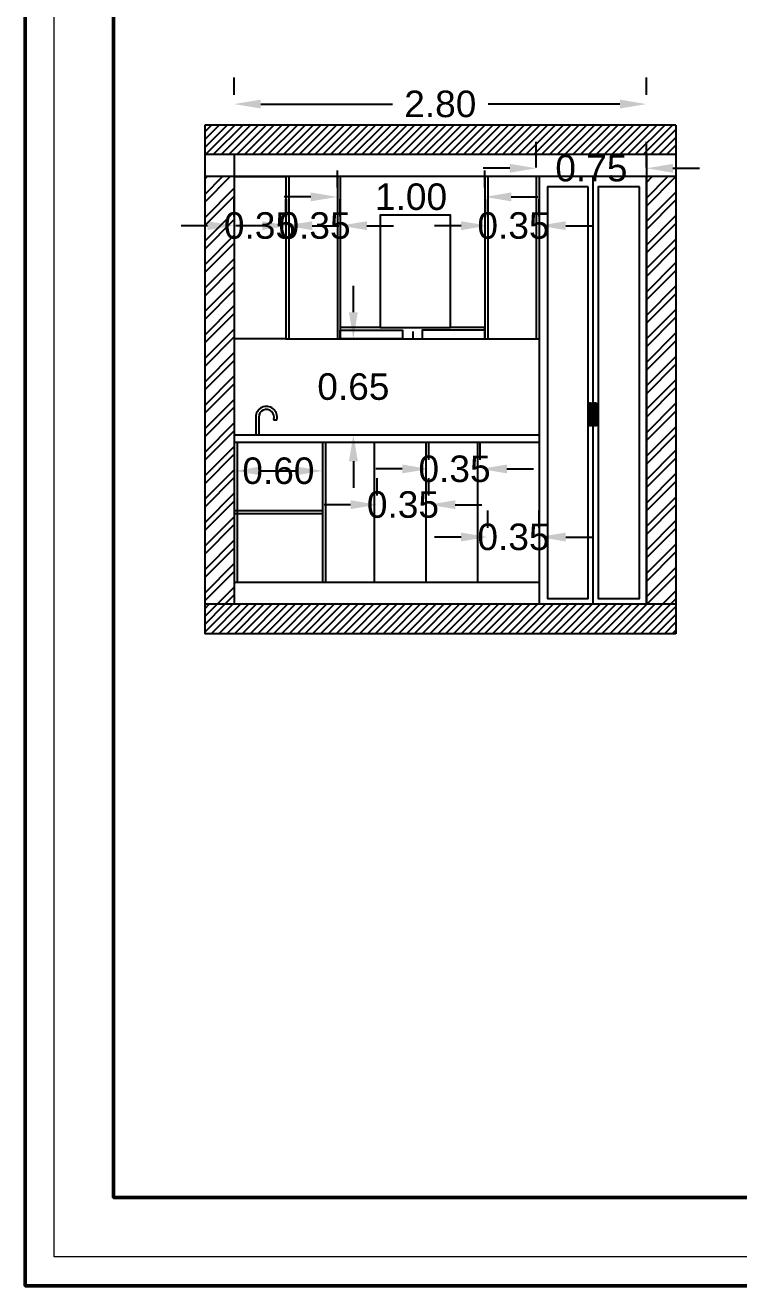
# Model space of a CAD drawing. Header units: inches. Extents: x -279 to 561, y -345 to 342.
# Drawn here: x -257.74 to -252.9, y -290.38 to -281.83 of the extents above; entities that cross this region are included whole.
import ezdxf

# ---------------------------------------------------------------- set-up
doc = ezdxf.new("R2010")
doc.units = ezdxf.units.IN
doc.header["$LTSCALE"] = 0.5
doc.header["$MEASUREMENT"] = 0
for name, color, linetype in [('0_Hatch_Pattern', 7, 'Continuous'), ('CADER', 7, 'Continuous'), ('model', 250, 'Continuous')]:
    doc.layers.add(name, color=color, linetype=linetype)
doc.layers.add('G-ANNO-HLIN', color=5, linetype='Continuous', lineweight=50)
doc.styles.get("Standard").update_dxf_attribs({"font": 'arial.ttf'})
doc.dimstyles.get("Standard").update_dxf_attribs({"dimtxt": 0.18, "dimasz": 0.18, "dimexe": 0.18, "dimexo": 0.0625, "dimgap": 0.09, "dimtad": 0, "dimtih": 1, "dimtoh": 1, "dimzin": 0, "dimdsep": 46, "dimtxsty": 'Standard', "dimcen": 0.09, "dimadec": 0, "dimazin": 0, "dimtfac": 1, "dimtofl": 0, "dimtmove": 0, "dimatfit": 3, "dimfxl": 1, "dimtolj": 1, "dimtzin": 0, "dimarcsym": 0})

# ---------------------------------------------------------------- blocks, each defined once
blk = doc.blocks.new('*D980')
at = {"layer": 'Defpoints', "color": 0, "ltscale": 0.5, "transparency": 16777216}
for p in [(-256.3209, -283.187), (-255.9709, -283.187), (-255.9709, -283.187)]:
    blk.add_point(p, dxfattribs=at)
at = {"layer": 'model', "color": 0, "lineweight": -2, "ltscale": 0.5, "transparency": 16777216}
for p, q in [((-256.3209, -283.1245), (-256.3209, -283.007)), ((-255.9709, -283.1245), (-255.9709, -283.007)), ((-256.5009, -283.187), (-256.6809, -283.187)), ((-255.7909, -283.187), (-255.6109, -283.187))]:
    blk.add_line(p, q, dxfattribs=at)
at = {"layer": 'model', "color": 0, "ltscale": 0.5, "transparency": 16777216}
for points in [[(-256.5009, -283.157), (-256.5009, -283.217), (-256.3209, -283.187)], [(-255.7909, -283.157), (-255.7909, -283.217), (-255.9709, -283.187)]]:
    blk.add_solid(points, dxfattribs=at)
at = {"layer": 'model', "color": 0, "ltscale": 0.5, "transparency": 16777216, "insert": (-256.1459, -283.187), "char_height": 0.18, "attachment_point": 5}
blk.add_mtext('\\A1;0.35', dxfattribs=at)
blk = doc.blocks.new('*D981')
at = {"layer": 'Defpoints', "color": 0, "ltscale": 0.5, "transparency": 16777216}
for p in [(-255.9509, -283.187), (-255.6009, -283.187), (-255.6009, -283.187)]:
    blk.add_point(p, dxfattribs=at)
at = {"layer": 'model', "color": 0, "lineweight": -2, "ltscale": 0.5, "transparency": 16777216}
for p, q in [((-255.9509, -283.1245), (-255.9509, -283.007)), ((-255.6009, -283.1245), (-255.6009, -283.007)), ((-256.1309, -283.187), (-256.3109, -283.187)), ((-255.4209, -283.187), (-255.2409, -283.187))]:
    blk.add_line(p, q, dxfattribs=at)
at = {"layer": 'model', "color": 0, "ltscale": 0.5, "transparency": 16777216}
for points in [[(-256.1309, -283.157), (-256.1309, -283.217), (-255.9509, -283.187)], [(-255.4209, -283.157), (-255.4209, -283.217), (-255.6009, -283.187)]]:
    blk.add_solid(points, dxfattribs=at)
at = {"layer": 'model', "color": 0, "ltscale": 0.5, "transparency": 16777216, "insert": (-255.7759, -283.187), "char_height": 0.18, "attachment_point": 5}
blk.add_mtext('\\A1;0.35', dxfattribs=at)
blk = doc.blocks.new('*D982')
at = {"layer": 'Defpoints', "color": 0, "ltscale": 0.5, "transparency": 16777216}
for p in [(-254.6009, -283.187), (-254.2509, -283.187), (-254.2509, -283.187)]:
    blk.add_point(p, dxfattribs=at)
at = {"layer": 'model', "color": 0, "lineweight": -2, "ltscale": 0.5, "transparency": 16777216}
for p, q in [((-254.6009, -283.1245), (-254.6009, -283.007)), ((-254.2509, -283.1245), (-254.2509, -283.007)), ((-254.7809, -283.187), (-254.9609, -283.187)), ((-254.0709, -283.187), (-253.8909, -283.187))]:
    blk.add_line(p, q, dxfattribs=at)
at = {"layer": 'model', "color": 0, "ltscale": 0.5, "transparency": 16777216}
for points in [[(-254.7809, -283.157), (-254.7809, -283.217), (-254.6009, -283.187)], [(-254.0709, -283.157), (-254.0709, -283.217), (-254.2509, -283.187)]]:
    blk.add_solid(points, dxfattribs=at)
at = {"layer": 'model', "color": 0, "ltscale": 0.5, "transparency": 16777216, "insert": (-254.4259, -283.187), "char_height": 0.18, "attachment_point": 5}
blk.add_mtext('\\A1;0.35', dxfattribs=at)
blk = doc.blocks.new('*D983')
at = {"layer": 'Defpoints', "color": 0, "ltscale": 0.5, "transparency": 16777216}
for p in [(-255.6209, -282.9917), (-254.6209, -282.9917), (-254.6209, -282.9917)]:
    blk.add_point(p, dxfattribs=at)
at = {"layer": 'model', "color": 0, "lineweight": -2, "ltscale": 0.5, "transparency": 16777216}
for p, q in [((-255.6209, -282.9292), (-255.6209, -282.8117)), ((-254.6209, -282.9292), (-254.6209, -282.8117)), ((-255.8009, -282.9917), (-255.9809, -282.9917)), ((-254.4409, -282.9917), (-254.2609, -282.9917))]:
    blk.add_line(p, q, dxfattribs=at)
at = {"layer": 'model', "color": 0, "ltscale": 0.5, "transparency": 16777216}
for points in [[(-255.8009, -282.9617), (-255.8009, -283.0217), (-255.6209, -282.9917)], [(-254.4409, -282.9617), (-254.4409, -283.0217), (-254.6209, -282.9917)]]:
    blk.add_solid(points, dxfattribs=at)
at = {"layer": 'model', "color": 0, "ltscale": 0.5, "transparency": 16777216, "insert": (-255.1209, -282.9917), "char_height": 0.18, "attachment_point": 5}
blk.add_mtext('\\A1;1.00', dxfattribs=at)
blk = doc.blocks.new('*D984')
at = {"layer": 'Defpoints', "color": 0, "ltscale": 0.5, "transparency": 16777216}
for p in [(-253.524, -282.7978), (-254.2709, -282.8545), (-253.524, -282.8545)]:
    blk.add_point(p, dxfattribs=at)
at = {"layer": 'model', "color": 0, "lineweight": -2, "ltscale": 0.5, "transparency": 16777216}
for p, q in [((-254.2709, -282.792), (-254.2709, -282.6178)), ((-253.524, -282.792), (-253.524, -282.6178)), ((-254.4509, -282.7978), (-254.6309, -282.7978)), ((-253.344, -282.7978), (-253.164, -282.7978))]:
    blk.add_line(p, q, dxfattribs=at)
at = {"layer": 'model', "color": 0, "ltscale": 0.5, "transparency": 16777216}
for points in [[(-254.4509, -282.7678), (-254.4509, -282.8278), (-254.2709, -282.7978)], [(-253.344, -282.7678), (-253.344, -282.8278), (-253.524, -282.7978)]]:
    blk.add_solid(points, dxfattribs=at)
at = {"layer": 'model', "color": 0, "ltscale": 0.5, "transparency": 16777216, "insert": (-253.8974, -282.7978), "char_height": 0.18, "attachment_point": 5}
blk.add_mtext('\\A1;0.75', dxfattribs=at)
blk = doc.blocks.new('*D985')
at = {"layer": 'Defpoints', "color": 0, "ltscale": 0.5, "transparency": 16777216}
for p in [(-254.6009, -285.2986), (-254.2509, -285.2986), (-254.2509, -285.2986)]:
    blk.add_point(p, dxfattribs=at)
at = {"layer": 'model', "color": 0, "lineweight": -2, "ltscale": 0.5, "transparency": 16777216}
for p, q in [((-254.6009, -285.2361), (-254.6009, -285.1186)), ((-254.2509, -285.2361), (-254.2509, -285.1186)), ((-254.7809, -285.2986), (-254.9609, -285.2986)), ((-254.0709, -285.2986), (-253.8909, -285.2986))]:
    blk.add_line(p, q, dxfattribs=at)
at = {"layer": 'model', "color": 0, "ltscale": 0.5, "transparency": 16777216}
for points in [[(-254.7809, -285.2686), (-254.7809, -285.3286), (-254.6009, -285.2986)], [(-254.0709, -285.2686), (-254.0709, -285.3286), (-254.2509, -285.2986)]]:
    blk.add_solid(points, dxfattribs=at)
at = {"layer": 'model', "color": 0, "ltscale": 0.5, "transparency": 16777216, "insert": (-254.4259, -285.2986), "char_height": 0.18, "attachment_point": 5}
blk.add_mtext('\\A1;0.35', dxfattribs=at)
blk = doc.blocks.new('*D986')
at = {"layer": 'Defpoints', "color": 0, "ltscale": 0.5, "transparency": 16777216}
for p in [(-255.0009, -284.837), (-254.6509, -284.837), (-254.6509, -284.837)]:
    blk.add_point(p, dxfattribs=at)
at = {"layer": 'model', "color": 0, "lineweight": -2, "ltscale": 0.5, "transparency": 16777216}
for p, q in [((-255.0009, -284.7745), (-255.0009, -284.657)), ((-254.6509, -284.7745), (-254.6509, -284.657)), ((-255.1809, -284.837), (-255.3609, -284.837)), ((-254.4709, -284.837), (-254.2909, -284.837))]:
    blk.add_line(p, q, dxfattribs=at)
at = {"layer": 'model', "color": 0, "ltscale": 0.5, "transparency": 16777216}
for points in [[(-255.1809, -284.807), (-255.1809, -284.867), (-255.0009, -284.837)], [(-254.4709, -284.807), (-254.4709, -284.867), (-254.6509, -284.837)]]:
    blk.add_solid(points, dxfattribs=at)
at = {"layer": 'model', "color": 0, "ltscale": 0.5, "transparency": 16777216, "insert": (-254.8259, -284.837), "char_height": 0.18, "attachment_point": 5}
blk.add_mtext('\\A1;0.35', dxfattribs=at)
blk = doc.blocks.new('*D987')
at = {"layer": 'Defpoints', "color": 0, "ltscale": 0.5, "transparency": 16777216}
for p in [(-255.3509, -285.0794), (-255.0009, -285.0794), (-255.0009, -285.0794)]:
    blk.add_point(p, dxfattribs=at)
at = {"layer": 'model', "color": 0, "lineweight": -2, "ltscale": 0.5, "transparency": 16777216}
for p, q in [((-255.3509, -285.0169), (-255.3509, -284.8994)), ((-255.0009, -285.0169), (-255.0009, -284.8994)), ((-255.5309, -285.0794), (-255.7109, -285.0794)), ((-254.8209, -285.0794), (-254.6409, -285.0794))]:
    blk.add_line(p, q, dxfattribs=at)
at = {"layer": 'model', "color": 0, "ltscale": 0.5, "transparency": 16777216}
for points in [[(-255.5309, -285.0494), (-255.5309, -285.1094), (-255.3509, -285.0794)], [(-254.8209, -285.0494), (-254.8209, -285.1094), (-255.0009, -285.0794)]]:
    blk.add_solid(points, dxfattribs=at)
at = {"layer": 'model', "color": 0, "ltscale": 0.5, "transparency": 16777216, "insert": (-255.1759, -285.0794), "char_height": 0.18, "attachment_point": 5}
blk.add_mtext('\\A1;0.35', dxfattribs=at)
blk = doc.blocks.new('*D988')
at = {"layer": 'Defpoints', "color": 0, "ltscale": 0.5, "transparency": 16777216}
for p in [(-256.3209, -284.7955), (-255.7209, -284.7955), (-255.7209, -284.8501)]:
    blk.add_point(p, dxfattribs=at)
at = {"layer": 'model', "color": 0, "lineweight": -2, "ltscale": 0.5, "transparency": 16777216}
for p, q in [((-256.3209, -284.858), (-256.3209, -285.0301)), ((-256.1409, -284.8501), (-255.9009, -284.8501)), ((-255.7209, -284.858), (-255.7209, -285.0301))]:
    blk.add_line(p, q, dxfattribs=at)
at = {"layer": 'model', "color": 0, "ltscale": 0.5, "transparency": 16777216}
for points in [[(-256.1409, -284.8201), (-256.1409, -284.8801), (-256.3209, -284.8501)], [(-255.9009, -284.8201), (-255.9009, -284.8801), (-255.7209, -284.8501)]]:
    blk.add_solid(points, dxfattribs=at)
at = {"layer": 'model', "color": 0, "ltscale": 0.5, "transparency": 16777216, "insert": (-256.0209, -284.8501), "char_height": 0.18, "attachment_point": 5}
blk.add_mtext('\\A1;0.60', dxfattribs=at)
blk = doc.blocks.new('*D989')
at = {"layer": 'Defpoints', "color": 0, "ltscale": 0.5, "transparency": 16777216}
for p in [(-256.3209, -282.3623), (-256.3209, -282.3623), (-253.524, -282.3623)]:
    blk.add_point(p, dxfattribs=at)
at = {"layer": 'model', "color": 0, "lineweight": -2, "ltscale": 0.5, "transparency": 16777216}
for p, q in [((-256.3209, -282.2998), (-256.3209, -282.1823)), ((-253.524, -282.2998), (-253.524, -282.1823)), ((-256.1409, -282.3623), (-255.2474, -282.3623)), ((-253.704, -282.3623), (-254.5974, -282.3623))]:
    blk.add_line(p, q, dxfattribs=at)
at = {"layer": 'model', "color": 0, "ltscale": 0.5, "transparency": 16777216}
for points in [[(-256.1409, -282.3323), (-256.1409, -282.3923), (-256.3209, -282.3623)], [(-253.704, -282.3323), (-253.704, -282.3923), (-253.524, -282.3623)]]:
    blk.add_solid(points, dxfattribs=at)
at = {"layer": 'model', "color": 0, "ltscale": 0.5, "transparency": 16777216, "insert": (-254.9224, -282.3623), "char_height": 0.18, "attachment_point": 5}
blk.add_mtext('\\A1;2.80', dxfattribs=at)
blk = doc.blocks.new('*D990')
at = {"layer": 'Defpoints', "color": 0, "ltscale": 0.5, "transparency": 16777216}
for p in [(-255.6078, -283.9545), (-255.6078, -284.6045), (-255.5122, -284.6045)]:
    blk.add_point(p, dxfattribs=at)
at = {"layer": 'model', "color": 0, "lineweight": -2, "ltscale": 0.5, "transparency": 16777216}
for p, q in [((-255.5122, -283.7745), (-255.5122, -283.5945)), ((-255.5453, -283.9545), (-255.3322, -283.9545)), ((-255.5453, -284.6045), (-255.3322, -284.6045)), ((-255.5122, -284.7845), (-255.5122, -284.9645))]:
    blk.add_line(p, q, dxfattribs=at)
at = {"layer": 'model', "color": 0, "ltscale": 0.5, "transparency": 16777216}
for points in [[(-255.5422, -283.7745), (-255.4822, -283.7745), (-255.5122, -283.9545)], [(-255.5422, -284.7845), (-255.4822, -284.7845), (-255.5122, -284.6045)]]:
    blk.add_solid(points, dxfattribs=at)
at = {"layer": 'model', "color": 0, "ltscale": 0.5, "transparency": 16777216, "insert": (-255.5122, -284.2795), "char_height": 0.18, "attachment_point": 5}
blk.add_mtext('\\A1;0.65', dxfattribs=at)

msp = doc.modelspace()

# ---------------------------------------------------------------- hatches: boundary and pattern name
at = {"layer": '0_Hatch_Pattern', "ltscale": 0.5, "transparency": 33554572}
h = msp.add_hatch(dxfattribs=at)
h.set_pattern_fill('ANSI31', color=0, scale=0.3)
h.set_pattern_definition([(45, (116.757665, -38.088983), (-0.0265165043, 0.0265165043), [])])
h.paths.add_polyline_path([(-253.324, -282.7045), (-253.324, -282.5049), (-256.5209, -282.5049), (-256.5209, -282.7045)])
h.paths.add_polyline_path([(-253.324, -285.9545), (-253.324, -285.7545), (-256.5209, -285.7545), (-256.5209, -285.9545)])
h = msp.add_hatch(dxfattribs=at)
h.set_pattern_fill('ANSI32', color=256, scale=0.3)
h.set_pattern_definition([(45, (116.75766, -38.08898), (-0.079549513, 0.079549513), []), (45, (116.8107, -38.08898), (-0.079549513, 0.079549513), [])])
h.paths.add_polyline_path([(-256.5209, -285.7545), (-256.3209, -285.7545), (-256.3209, -282.8545), (-256.5209, -282.8545)])
h.paths.add_polyline_path([(-253.324, -282.8545), (-253.524, -282.8545), (-253.524, -285.7545), (-253.324, -285.7545)])
h.paths.add_polyline_path([(-256.4358, -283.3737), (-255.8564, -283.3737), (-255.8564, -283.0028), (-256.4358, -283.0028)], flags=9)

# ---------------------------------------------------------------- linework, layer by layer
at = {"ltscale": 0.5}
for p, q in [((-253.324, -282.5049), (-256.5209, -282.5049)), ((-256.5209, -282.5049), (-256.5209, -285.9545)), ((-253.324, -282.5049), (-253.324, -285.9545)), ((-253.324, -282.7045), (-256.5209, -282.7045)), ((-256.3209, -282.7045), (-256.3209, -285.7545)), ((-253.524, -282.7045), (-253.524, -285.7545)), ((-253.324, -282.8545), (-256.5209, -282.8545)), ((-256.3209, -282.8545), (-255.9709, -282.8545)), ((-255.9709, -282.8545), (-255.9709, -283.9545)), ((-255.9509, -282.8545), (-255.9509, -283.9545)), ((-255.6209, -282.8545), (-255.6209, -283.9545)), ((-255.6009, -282.8545), (-255.6009, -283.9545)), ((-254.6209, -282.8545), (-254.6209, -283.9545)), ((-254.6009, -282.8545), (-254.6009, -283.9545)), ((-254.2709, -282.8545), (-254.2709, -283.9545)), ((-254.2509, -282.8545), (-254.2509, -283.9545)), ((-253.8874, -282.8545), (-253.8874, -285.7545)), ((-255.3299, -283.8765), (-254.8523, -283.8765)), ((-255.1076, -283.9545), (-255.1076, -283.9036)), ((-255.9709, -283.9545), (-256.3209, -283.9545)), ((-256.3209, -283.9545), (-256.3209, -284.6045)), ((-255.9709, -283.9545), (-254.2509, -283.9545)), ((-256.175, -284.4856), (-256.175, -284.6045)), ((-256.1542, -284.4856), (-256.1542, -284.6045)), ((-256.0505, -284.504), (-256.0331, -284.504)), ((-256.3209, -284.6045), (-254.2509, -284.6045)), ((-256.3209, -284.6545), (-254.2509, -284.6545)), ((-256.3209, -284.6545), (-255.7209, -284.6545)), ((-256.3009, -284.6545), (-256.3009, -285.6045)), ((-255.7209, -284.6545), (-255.7209, -285.6046)), ((-255.7009, -284.6545), (-255.7009, -285.6046)), ((-255.3709, -284.6545), (-255.3709, -285.6046)), ((-255.0209, -284.6545), (-255.0209, -285.6046)), ((-254.6709, -284.6545), (-254.6709, -285.6046)), ((-256.3209, -285.1195), (-255.7209, -285.1195)), ((-256.3209, -285.1395), (-255.7209, -285.1395)), ((-256.3209, -285.6045), (-254.2509, -285.6046)), ((-253.324, -285.7545), (-256.5209, -285.7545)), ((-253.324, -285.9545), (-256.5209, -285.9545))]:
    msp.add_line(p, q, dxfattribs=at)
for points in [[(-253.524, -285.7546), (-253.524, -282.8545), (-254.2509, -282.8545), (-254.2509, -285.7546)], [(-254.8523, -283.8765), (-254.8523, -283.1156), (-255.3299, -283.1156), (-255.3299, -283.8765)], [(-255.3299, -283.8765), (-255.6009, -283.8765), (-255.6009, -283.9545), (-254.6209, -283.9545), (-254.6209, -283.8765), (-254.8523, -283.8765)]]:
    msp.add_lwpolyline(points, dxfattribs=at)
for points in [[(-253.9195, -282.9241), (-254.196, -282.9241), (-254.196, -285.7162), (-253.9195, -285.7162)], [(-253.5701, -282.9241), (-253.8519, -282.9241), (-253.8519, -285.7162), (-253.5701, -285.7162)], [(-255.1778, -283.9545), (-255.6009, -283.9547), (-255.6009, -283.8966), (-255.1778, -283.8964)], [(-255.0446, -283.9545), (-254.6209, -283.9546), (-254.6209, -283.8965), (-255.0446, -283.8964)], [(-253.8972, -284.3912), (-253.91, -284.3912), (-253.91, -284.5414), (-253.8972, -284.5414)], [(-253.8632, -284.3912), (-253.8761, -284.3912), (-253.8761, -284.5414), (-253.8632, -284.5414)]]:
    msp.add_lwpolyline(points, close=True, dxfattribs=at)
for centre, radius, start, end in [((-256.1021, -284.4856), 0.0729, 346.62044, 180), ((-256.1021, -284.4856), 0.0522, 342.3709, 180), ((-256.0505, -284.502), 0.002, 162.3709, 270), ((-256.0331, -284.502), 0.002, 270, 346.62044)]:
    msp.add_arc(centre, radius, start, end, dxfattribs=at)
at = {"layer": 'CADER', "lineweight": 18}
for points in [[(-257.7389, -273.2779), (-232.0363, -273.2779), (-232.0363, -290.3769), (-257.7389, -290.3769)], [(-257.5432, -273.4737), (-232.232, -273.4737), (-232.232, -290.1811), (-257.5432, -290.1811)]]:
    msp.add_lwpolyline(points, close=True, dxfattribs=at)
at = {"layer": 'G-ANNO-HLIN', "color": 0}
for points in [[(-257.7389, -273.2779), (-232.0363, -273.2779), (-232.0363, -290.3769), (-257.7389, -290.3769)], [(-257.1396, -273.8773), (-232.6356, -273.8773), (-232.6356, -289.7775), (-257.1396, -289.7775)]]:
    msp.add_lwpolyline(points, close=True, dxfattribs=at)

# ---------------------------------------------------------------- dimensions: what is measured, and where the dimension line sits
at = {"layer": 'model', "ltscale": 0.5}
for base, p1, p2, picture, middle in [((-256.3209, -282.3623), (-253.524, -282.3623), (-256.3209, -282.3623), '*D989', (-254.9224, -282.3623)), ((-253.524, -282.7978), (-254.2709, -282.8545), (-253.524, -282.8545), '*D984', (-253.8974, -282.7978)), ((-254.6209, -282.9917), (-255.6209, -282.9917), (-254.6209, -282.9917), '*D983', (-255.1209, -282.9917))]:
    dim = msp.add_linear_dim(base=base, p1=p1, p2=p2, dimstyle='Standard', dxfattribs=at)
    dim.commit()
    dim.dimension.update_dxf_attribs({"geometry": picture, "text_midpoint": middle})
for base, p1, p2, picture, middle in [((-255.9709, -283.187), (-256.3209, -283.187), (-255.9709, -283.187), '*D980', (-256.1459, -283.187)), ((-255.6009, -283.187), (-255.9509, -283.187), (-255.6009, -283.187), '*D981', (-255.7759, -283.187)), ((-254.2509, -283.187), (-254.6009, -283.187), (-254.2509, -283.187), '*D982', (-254.4259, -283.187)), ((-254.6509, -284.837), (-255.0009, -284.837), (-254.6509, -284.837), '*D986', (-254.8259, -284.837)), ((-255.7209, -284.8501), (-256.3209, -284.7955), (-255.7209, -284.7955), '*D988', (-256.0209, -284.8501)), ((-255.0009, -285.0794), (-255.3509, -285.0794), (-255.0009, -285.0794), '*D987', (-255.1759, -285.0794)), ((-254.2509, -285.2986), (-254.6009, -285.2986), (-254.2509, -285.2986), '*D985', (-254.4259, -285.2986))]:
    dim = msp.add_linear_dim(base=base, p1=p1, p2=p2, dimstyle='Standard', dxfattribs=at)
    dim.commit()
    dim.dimension.update_dxf_attribs({"geometry": picture, "text_midpoint": middle, "dimtype": 160})
dim = msp.add_linear_dim(base=(-255.5122, -284.6045), p1=(-255.6078, -283.9545), p2=(-255.6078, -284.6045), angle=90, dimstyle='Standard', dxfattribs=at)
dim.commit()
dim.dimension.update_dxf_attribs({"geometry": '*D990', "text_midpoint": (-255.5122, -284.2795), "dimtype": 160})

doc.saveas('drawing.dxf')
